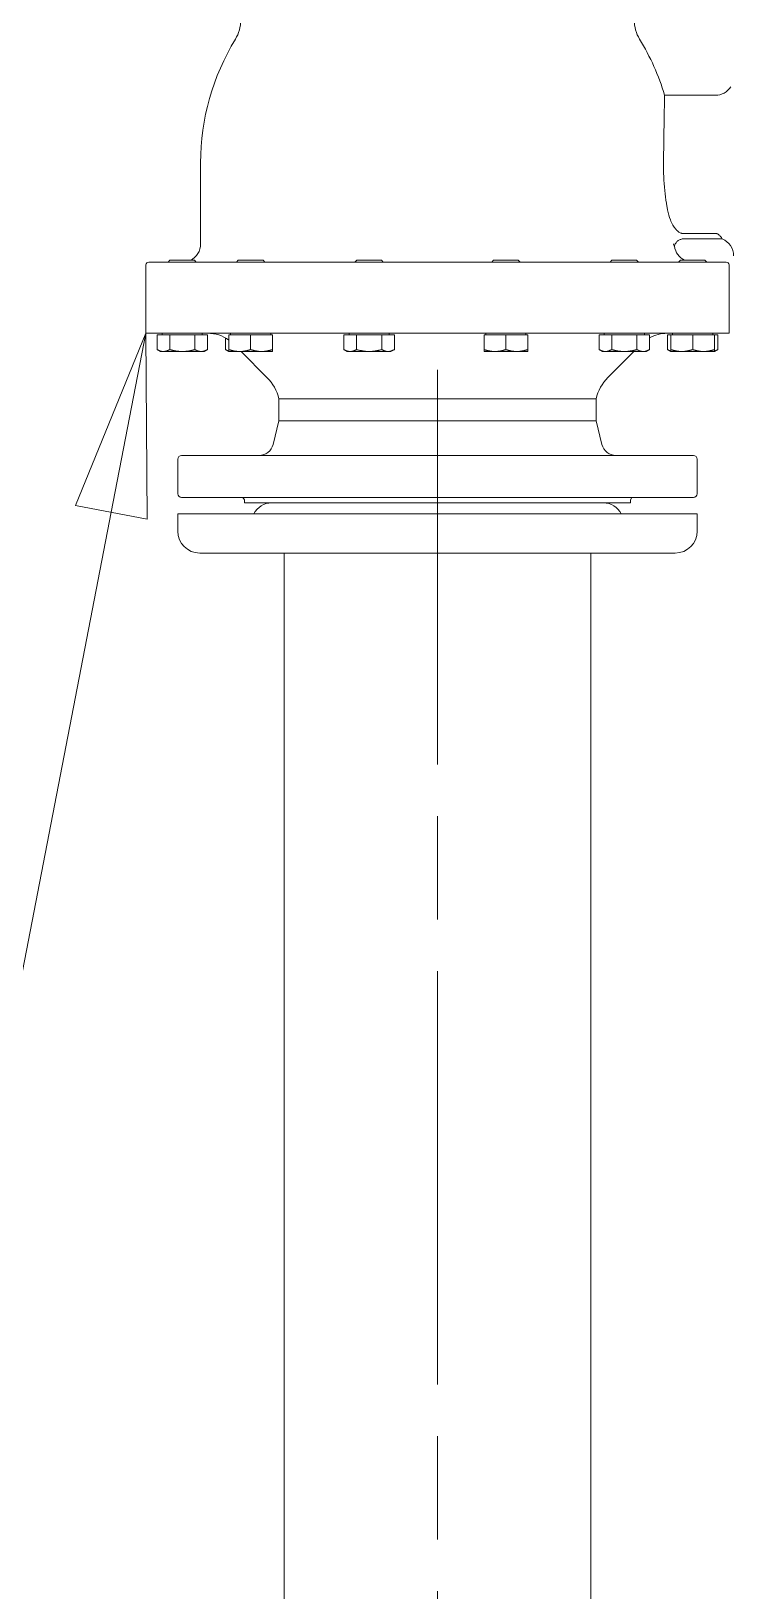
# Model space of a CAD drawing. Header units: millimetres. Extents: x 0 to 100323, y 0 to 59400.
# Drawn here: x 63465 to 64425, y 27148 to 29286 of the extents above; entities that cross this region are included whole.
import ezdxf

# ---------------------------------------------------------------- set-up
doc = ezdxf.new("R2010")
doc.units = ezdxf.units.MM
doc.header["$LTSCALE"] = 100
doc.linetypes.add('CHAIN', pattern=[0.3543, 0.2362, -0.0295, 0.0591, -0.0295])
doc.layers.add('P_Biomass (BM)', color=150, linetype='Continuous', lineweight=18, true_color=0x007fff)
doc.layers.add('P_BioMass CenterLine', color=150, linetype='CHAIN', lineweight=18, true_color=0x007fff)
doc.layers.add('Symbol', color=7, linetype='Continuous', lineweight=18)

# ---------------------------------------------------------------- blocks, each defined once
blk = doc.blocks.new('Balloon35')
at = {"layer": 'Symbol'}
for p, q in [((636.224, 288.715), (635.257, 286.356)), ((635.748, 286.261), (636.224, 288.715)), ((636.239, 286.165), (636.224, 288.715)), ((635.257, 286.356), (636.239, 286.165)), ((635.748, 286.261), (618.756, 198.599))]:
    blk.add_line(p, q, dxfattribs=at)
at = {"layer": 'Symbol', "flags": 128}
blk.add_lwpolyline([(636.239, 286.165), (636.224, 288.715), (635.257, 286.356), (636.239, 286.165)], dxfattribs=at)
at = {"layer": 'Symbol'}
blk.add_solid([(636.239, 286.165), (636.224, 288.715), (635.257, 286.356), (636.239, 286.165)], dxfattribs=at)

msp = doc.modelspace()

# ---------------------------------------------------------------- linework, layer by layer
at = {"layer": 'P_Biomass (BM)'}
for p, q in [((64333.9, 29197.7), (64403.6, 29197.7)), ((63697.4, 29105.2), (63697.4, 28994)), ((64357.7, 29008.4), (64403.6, 29008.4)), ((64359.9, 29000.9), (64413.1, 29000.9)), ((63655.3, 28971.5), (63652.8, 28969)), ((63655.3, 28971.5), (63689.1, 28971.5)), ((63689.1, 28971.5), (63691, 28969.6)), ((63749.1, 28971.5), (63746.6, 28969)), ((63749.1, 28971.5), (63783, 28971.5)), ((63783, 28971.5), (63785.5, 28969)), ((63911.6, 28971.5), (63909.1, 28969)), ((63911.6, 28971.5), (63945.5, 28971.5)), ((63945.5, 28971.5), (63948, 28969)), ((64099.3, 28971.5), (64096.8, 28969)), ((64099.3, 28971.5), (64133.1, 28971.5)), ((64133.1, 28971.5), (64135.6, 28969)), ((64261.8, 28971.5), (64259.3, 28969)), ((64261.8, 28971.5), (64295.6, 28971.5)), ((64295.6, 28971.5), (64298.1, 28969)), ((64355.6, 28971.5), (64353.7, 28969.6)), ((64355.6, 28971.5), (64389.4, 28971.5)), ((64389.4, 28971.5), (64391.9, 28969)), ((63622.4, 28965.2), (63622.4, 28871.5)), ((63626.1, 28969), (64418.6, 28969)), ((64422.4, 28965.2), (64422.4, 28871.5)), ((63622.4, 28871.5), (64422.4, 28871.5)), ((63637.6, 28869.5), (63654.9, 28869.5)), ((63637.6, 28869.5), (63637.6, 28849.2)), ((63644.7, 28869.5), (63644.7, 28871.5)), ((63654.9, 28869.5), (63689.5, 28869.5)), ((63654.9, 28869.5), (63654.9, 28849.2)), ((63689.5, 28869.5), (63689.5, 28849.2)), ((63689.5, 28869.5), (63706.9, 28869.5)), ((63699.7, 28869.5), (63699.7, 28871.5)), ((63706.9, 28869.5), (63706.9, 28849.2)), ((63731.4, 28865.2), (63731.4, 28849.2)), ((63736, 28869.5), (63766, 28869.5)), ((63736, 28869.5), (63736, 28849.2)), ((63738.5, 28869.5), (63738.5, 28871.5)), ((63766, 28869.5), (63796, 28869.5)), ((63766, 28869.5), (63766, 28849.2)), ((63793.5, 28869.5), (63793.5, 28871.5)), ((63796, 28869.5), (63796, 28849.2)), ((63893.9, 28869.5), (63911.2, 28869.5)), ((63893.9, 28869.5), (63893.9, 28849.2)), ((63901, 28869.5), (63901, 28871.5)), ((63911.2, 28869.5), (63945.9, 28869.5)), ((63911.2, 28869.5), (63911.2, 28849.2)), ((63945.9, 28869.5), (63963.2, 28869.5)), ((63945.9, 28869.5), (63945.9, 28849.2)), ((63956, 28869.5), (63956, 28871.5)), ((63963.2, 28869.5), (63963.2, 28849.2)), ((64086.2, 28869.5), (64116.2, 28869.5)), ((64086.2, 28869.5), (64086.2, 28849.2)), ((64088.7, 28869.5), (64088.7, 28871.5)), ((64116.2, 28869.5), (64146.2, 28869.5)), ((64116.2, 28869.5), (64116.2, 28849.2)), ((64143.7, 28869.5), (64143.7, 28871.5)), ((64146.2, 28869.5), (64146.2, 28849.2)), ((64244, 28869.5), (64244, 28849.2)), ((64244, 28869.5), (64261.4, 28869.5)), ((64251.2, 28869.5), (64251.2, 28871.5)), ((64261.4, 28869.5), (64296, 28869.5)), ((64261.4, 28869.5), (64261.4, 28849.2)), ((64296, 28869.5), (64313.3, 28869.5)), ((64296, 28869.5), (64296, 28849.2)), ((64306.2, 28869.5), (64306.2, 28871.5)), ((64313.3, 28869.5), (64313.3, 28849.2)), ((64337.9, 28869.5), (64337.9, 28849.2)), ((64337.9, 28869.5), (64342.5, 28869.5)), ((64342.5, 28869.5), (64342.5, 28849.2)), ((64342.5, 28869.5), (64372.5, 28869.5)), ((64345, 28869.5), (64345, 28871.5)), ((64372.5, 28869.5), (64402.5, 28869.5)), ((64372.5, 28869.5), (64372.5, 28849.2)), ((64400, 28869.5), (64400, 28871.5)), ((64402.5, 28869.5), (64402.5, 28849.2)), ((64402.5, 28869.5), (64407.2, 28869.5)), ((64407.2, 28869.5), (64407.2, 28849.2)), ((63642.2, 28846.5), (63637.6, 28849.2)), ((63642.2, 28846.5), (63646.2, 28846.5)), ((63646.2, 28846.5), (63672.2, 28846.5)), ((63672.2, 28846.5), (63698.2, 28846.5)), ((63698.2, 28846.5), (63702.2, 28846.5)), ((63702.2, 28846.5), (63706.9, 28849.2)), ((63736, 28846.5), (63731.4, 28849.2)), ((63736, 28846.5), (63751, 28846.5)), ((63751, 28846.5), (63781, 28846.5)), ((63788.4, 28810.8), (63752.8, 28846.5)), ((63781, 28846.5), (63796, 28846.5)), ((63898.5, 28846.5), (63893.9, 28849.2)), ((63898.5, 28846.5), (63902.6, 28846.5)), ((63902.6, 28846.5), (63928.5, 28846.5)), ((63928.5, 28846.5), (63954.5, 28846.5)), ((63954.5, 28846.5), (63958.5, 28846.5)), ((63958.5, 28846.5), (63963.2, 28849.2)), ((64086.2, 28846.5), (64101.2, 28846.5)), ((64101.2, 28846.5), (64131.2, 28846.5)), ((64131.2, 28846.5), (64146.2, 28846.5)), ((64248.7, 28846.5), (64244, 28849.2)), ((64248.7, 28846.5), (64252.7, 28846.5)), ((64252.7, 28846.5), (64278.7, 28846.5)), ((64256.3, 28810.8), (64291.9, 28846.5)), ((64278.7, 28846.5), (64304.7, 28846.5)), ((64304.7, 28846.5), (64308.7, 28846.5)), ((64308.7, 28846.5), (64313.3, 28849.2)), ((64342.5, 28846.5), (64337.9, 28849.2)), ((64342.5, 28846.5), (64357.5, 28846.5)), ((64357.5, 28846.5), (64387.5, 28846.5)), ((64387.5, 28846.5), (64402.5, 28846.5)), ((64402.5, 28846.5), (64407.2, 28849.2)), ((63804.9, 28781.8), (64239.9, 28781.8)), ((63804.9, 28751.5), (63804.9, 28781.8)), ((64239.9, 28751.5), (64239.9, 28781.8)), ((63804.9, 28751.5), (63796.8, 28719.1)), ((64239.9, 28751.5), (63804.9, 28751.5)), ((64239.9, 28751.5), (64247.9, 28719.1)), ((63666.1, 28651.5), (63666.1, 28699)), ((63671.1, 28704), (64373.6, 28704)), ((64378.6, 28651.5), (64378.6, 28699)), ((64373.6, 28646.5), (63671.1, 28646.5)), ((63757.4, 28643.3), (63755.5, 28646.5)), ((63757.4, 28643.3), (63757.4, 28639)), ((63757.4, 28639), (64287.4, 28639)), ((64287.4, 28643.3), (64289.2, 28646.5)), ((64287.4, 28643.3), (64287.4, 28639)), ((63666.1, 28624), (64378.6, 28624)), ((63666.1, 28624), (63666.1, 28600.2)), ((64378.6, 28624), (64378.6, 28600.2)), ((63696.1, 28570.2), (63696.4, 28570.2)), ((63697.2, 28570.2), (63696.4, 28570.2)), ((63697.2, 28570.2), (63802.1, 28570.2)), ((63811.1, 28570.2), (63802.1, 28570.2)), ((63811.1, 28570.2), (64036.8, 28570.2)), ((63812, 26727.2), (63812, 28570.2)), ((64048.8, 28570.2), (64036.8, 28570.2)), ((64048.8, 28570.2), (64263, 28570.2)), ((64232.7, 26727.2), (64232.7, 28570.2)), ((64271, 28570.2), (64263, 28570.2)), ((64271, 28570.2), (64348.6, 28570.2))]:
    msp.add_line(p, q, dxfattribs=at)
for centre, radius, start, end in [((63702.4, 29300.8), 50, 328.5761, 0), ((64342.4, 29300.8), 50, 180, 211.4239), ((64022.4, 29105.2), 325, 148.5761, 180), ((64022.4, 29105.2), 325, 16.5359, 31.4239), ((64403.6, 29222.7), 25, 270, 328.2117), ((63672.4, 28994), 25, 295.8419, 0), ((64403.6, 28977.7), 25, 0, 67.6684), ((64372.4, 28994), 25, 187.5871, 244.1581), ((63626.1, 28965.2), 3.75, 90, 180), ((64418.6, 28965.2), 3.75, 0, 90), ((63707.1, 28821.5), 50, 54.5895, 90), ((64337.7, 28821.5), 50, 90, 119.1181), ((63744.2, 28766.6), 62.5, 14.0362, 45), ((64300.5, 28766.6), 62.5, 135, 165.9638), ((63777.4, 28724), 20, 270, 345.9638), ((64267.4, 28724), 20, 194.0362, 270), ((63671.1, 28699), 5, 90, 180), ((64373.6, 28699), 5, 0, 90), ((63671.1, 28651.5), 5, 180, 270), ((64373.6, 28651.5), 5, 270, 0), ((63794.9, 28611.5), 27.5, 90, 152.9643), ((64249.9, 28611.5), 27.5, 27.0357, 90), ((63696.1, 28600.2), 30, 180, 270), ((64348.6, 28600.2), 30, 270, 0)]:
    msp.add_arc(centre, radius, start, end, dxfattribs=at)
for points, knots in [([(64332.4, 29105.2), (64332.5, 29109.8), (64332.6, 29114.4), (64332.8, 29125.3), (64332.9, 29131.5), (64333.1, 29143.6), (64333.1, 29149.3), (64333.3, 29160), (64333.4, 29164.9), (64333.5, 29173.5), (64333.6, 29177.6), (64333.7, 29184.7), (64333.8, 29187.8), (64333.8, 29192.8), (64333.9, 29194.7), (64333.9, 29197.2), (64333.9, 29197.7), (64333.9, 29197.7)], [0.198385, 0.198385, 0.198385, 0.198385, 0.734639, 0.734639, 1.469278, 1.469278, 2.203918, 2.203918, 2.938557, 2.938557, 3.673091, 3.673091, 4.407625, 4.407625, 5.142159, 5.142159, 5.876693, 5.876693, 5.876693, 5.876693]), ([(64338.1, 29040.5), (64337.8, 29042.2), (64337.5, 29044), (64336.2, 29051.1), (64335.4, 29056.8), (64333.9, 29068.8), (64333.3, 29075.1), (64332.6, 29087.7), (64332.4, 29094.1), (64332.4, 29100.2), (64332.4, 29101.9), (64332.4, 29103.6), (64332.4, 29105.2)], [-2.469031, -2.469031, -2.469031, -2.469031, -2.218772, -2.218772, -1.479181, -1.479181, -0.739591, -0.739591, 0, 0, 0, 0.198481, 0.198481, 0.198481, 0.198481]), ([(64338.1, 29040.5), (64339, 29035.5), (64340.4, 29030.9), (64342, 29026.9), (64342.5, 29025.7), (64342.9, 29024.6), (64343.4, 29023.5), (64343.8, 29022.8), (64344.2, 29022), (64344.5, 29021.4), (64345.7, 29019.2), (64346.8, 29017.4), (64347.9, 29015.9), (64348.2, 29015.4), (64348.6, 29015), (64348.9, 29014.6), (64349.4, 29013.9), (64350, 29013.3), (64350.5, 29012.7), (64351.8, 29011.3), (64353.1, 29010.3), (64354.3, 29009.6), (64354.3, 29009.5), (64354.4, 29009.5), (64354.4, 29009.5), (64354.9, 29009.2), (64355.5, 29008.9), (64356.1, 29008.7), (64356.3, 29008.6), (64356.6, 29008.6), (64356.9, 29008.5), (64357, 29008.5), (64357.2, 29008.5), (64357.3, 29008.5), (64357.4, 29008.4), (64357.5, 29008.4), (64357.7, 29008.4)], [0, 0, 0, 0, 0.770877, 0.770877, 0.770877, 0.988759, 0.988759, 0.988759, 1.141957, 1.141957, 1.141957, 1.626922, 1.626922, 1.626922, 1.778446, 1.778446, 1.778446, 2.046811, 2.046811, 2.046811, 2.747268, 2.747268, 2.747268, 2.776813, 2.776813, 2.776813, 3.069755, 3.069755, 3.069755, 3.195845, 3.195845, 3.195845, 3.248799, 3.248799, 3.248799, 3.297314, 3.297314, 3.297314, 3.297314]), ([(64347.6, 28990.7), (64347.6, 28990.7), (64347.6, 28990.7), (64347.6, 28990.7), (64347.6, 28990.7), (64347.6, 28990.7), (64347.5, 28990.8), (64347.5, 28990.8), (64347.4, 28990.9), (64347.4, 28991.1), (64347.3, 28991.2), (64347.3, 28991.3), (64347.2, 28991.4), (64347, 28991.9), (64346.6, 28992.6), (64346.2, 28993.5), (64346.2, 28993.6), (64346.1, 28993.8), (64346, 28994), (64346, 28994), (64346, 28994), (64346, 28994)], [1.193912, 1.193912, 1.193912, 1.193912, 1.240838, 1.240838, 1.240838, 1.375999, 1.375999, 1.375999, 1.606091, 1.606091, 1.606091, 1.739144, 1.739144, 1.739144, 2.297803, 2.297803, 2.297803, 2.390608, 2.390608, 2.390608, 2.396994, 2.396994, 2.396994, 2.396994]), ([(64359.9, 29000.9), (64358.6, 29000.9), (64357.3, 29000.7), (64354.8, 28999.8), (64353.6, 28999.2), (64351.4, 28997.7), (64350.5, 28996.7), (64348.9, 28994.5), (64348.3, 28993.3), (64347.8, 28991.6), (64347.7, 28991.1), (64347.6, 28990.7)], [0, 0, 0, 0, 0.1549711, 0.1549711, 0.3131711, 0.3131711, 0.4742918, 0.4742918, 0.6326863, 0.6326863, 0.6888335, 0.6888335, 0.6888335, 0.6888335]), ([(64403.6, 29008.4), (64403.7, 29008.4), (64403.8, 29008.4), (64404.3, 29008.4), (64404.6, 29008.4), (64405.4, 29008.2), (64405.9, 29008), (64407, 29007.6), (64407.6, 29007.2), (64409.2, 29006), (64410.1, 29005), (64411.6, 29003.2), (64412.2, 29002.3), (64413, 29001.1), (64413.1, 29000.9), (64413.1, 29000.9)], [1.93222, 1.93222, 1.93222, 1.93222, 1.95581, 1.95581, 2.047818, 2.047818, 2.177511, 2.177511, 2.429615, 2.429615, 2.993001, 2.993001, 3.559917, 3.559917, 4.05228, 4.05228, 4.05228, 4.05228]), ([(63691, 28969.6), (63691, 28969.6), (63691, 28969.6), (63691.1, 28969.5), (63690.9, 28969.4), (63690, 28969.1), (63689.3, 28969), (63688.4, 28969)], [2.2317186, 2.2317186, 2.2317186, 2.2317186, 2.2549429, 2.2549429, 2.4488197, 2.4488197, 2.6508871, 2.6508871, 2.6508871, 2.6508871]), ([(64356.4, 28969), (64355.4, 28969), (64354.7, 28969.1), (64353.8, 28969.4), (64353.6, 28969.5), (64353.7, 28969.6)], [1.4481676, 1.4481676, 1.4481676, 1.4481676, 1.6622591, 1.6622591, 1.8868195, 1.8868195, 1.8868195, 1.8868195]), ([(63696.4, 28570.2), (63696.4, 28570.2), (63696.3, 28570.2), (63695.9, 28570.2), (63696.1, 28570.2), (63697.1, 28570.2), (63697.1, 28570.2), (63697.2, 28570.2)], [-3.2252988, -3.2252988, -3.2252988, -3.2252988, -3.177097, -3.177097, -2.688345, -2.688345, -2.659356, -2.659356, -2.659356, -2.659356]), ([(63802.1, 28570.2), (63802.6, 28570.2), (63803.1, 28570.2), (63805.1, 28570.2), (63806.8, 28570.2), (63809.5, 28570.2), (63810.3, 28570.2), (63811.1, 28570.2)], [-2.1952792, -2.1952792, -2.1952792, -2.1952792, -2.0993492, -2.0993492, -1.8229843, -1.8229843, -1.7097702, -1.7097702, -1.7097702, -1.7097702]), ([(64036.8, 28570.2), (64037.6, 28570.2), (64038.4, 28570.2), (64041.5, 28570.2), (64043.8, 28570.2), (64047, 28570.2), (64047.9, 28570.2), (64048.8, 28570.2)], [-2.1952792, -2.1952792, -2.1952792, -2.1952792, -2.0993492, -2.0993492, -1.8229843, -1.8229843, -1.7097702, -1.7097702, -1.7097702, -1.7097702]), ([(64263, 28570.2), (64263.7, 28570.2), (64264.3, 28570.2), (64266.7, 28570.2), (64268.2, 28570.2), (64270, 28570.2), (64270.5, 28570.2), (64271, 28570.2)], [-2.1952792, -2.1952792, -2.1952792, -2.1952792, -2.0993492, -2.0993492, -1.8229843, -1.8229843, -1.7097702, -1.7097702, -1.7097702, -1.7097702])]:
    msp.add_open_spline(points, degree=3, knots=knots, dxfattribs=at)
for points in [[(64359.9, 29000.9), (64359.9, 29000.9), (64359.9, 29000.9), (64359.9, 29000.9)], [(63785.5, 28969), (63785.5, 28969), (63785.5, 28969), (63785.4, 28969)], [(64259.3, 28969), (64259.3, 28969), (64259.3, 28969), (64259.3, 28969)]]:
    msp.add_open_spline(points, degree=3, dxfattribs=at)
for points, weights in [([(63637.6, 28849.2), (63642.2, 28846.5), (63646.2, 28846.5)], [1, 1.0379548493, 1]), ([(63646.2, 28846.5), (63650.3, 28846.5), (63654.9, 28849.2)], [1, 1.0379548493, 1]), ([(63654.9, 28849.2), (63664.2, 28846.5), (63672.2, 28846.5)], [1, 1.0379548493, 1]), ([(63672.2, 28846.5), (63680.3, 28846.5), (63689.5, 28849.2)], [1, 1.0379548493, 1]), ([(63689.5, 28849.2), (63694.2, 28846.5), (63698.2, 28846.5)], [1, 1.0379548493, 1]), ([(63698.2, 28846.5), (63702.2, 28846.5), (63706.9, 28849.2)], [1, 1.0379548493, 1]), ([(63731.4, 28849.2), (63733.8, 28847.8), (63736, 28847.1)], [1, 1.01965956375, 1.01895290532]), ([(63736, 28849.2), (63744.1, 28846.5), (63751, 28846.5)], [1, 1.0379548493, 1]), ([(63736, 28846.5), (63736, 28846.5), (63736, 28849.2)], [1, 1.0379548493, 1]), ([(63751, 28846.5), (63758, 28846.5), (63766, 28849.2)], [1, 1.0379548493, 1]), ([(63766, 28849.2), (63774.1, 28846.5), (63781, 28846.5)], [1, 1.0379548493, 1]), ([(63781, 28846.5), (63788, 28846.5), (63796, 28849.2)], [1, 1.0379548493, 1]), ([(63796, 28849.2), (63796, 28846.5), (63796, 28846.5)], [1, 1.0379548493, 1]), ([(63893.9, 28849.2), (63898.5, 28846.5), (63902.6, 28846.5)], [1, 1.0379548493, 1]), ([(63902.6, 28846.5), (63906.6, 28846.5), (63911.2, 28849.2)], [1, 1.0379548493, 1]), ([(63911.2, 28849.2), (63920.5, 28846.5), (63928.5, 28846.5)], [1, 1.0379548493, 1]), ([(63928.5, 28846.5), (63936.6, 28846.5), (63945.9, 28849.2)], [1, 1.0379548493, 1]), ([(63945.9, 28849.2), (63950.5, 28846.5), (63954.5, 28846.5)], [1, 1.0379548493, 1]), ([(63954.5, 28846.5), (63958.5, 28846.5), (63963.2, 28849.2)], [1, 1.0379548493, 1]), ([(64086.2, 28849.2), (64094.2, 28846.5), (64101.2, 28846.5)], [1, 1.0379548493, 1]), ([(64086.2, 28846.5), (64086.2, 28846.5), (64086.2, 28849.2)], [1, 1.0379548493, 1]), ([(64101.2, 28846.5), (64108.1, 28846.5), (64116.2, 28849.2)], [1, 1.0379548493, 1]), ([(64116.2, 28849.2), (64124.2, 28846.5), (64131.2, 28846.5)], [1, 1.0379548493, 1]), ([(64131.2, 28846.5), (64138.1, 28846.5), (64146.2, 28849.2)], [1, 1.0379548493, 1]), ([(64146.2, 28849.2), (64146.2, 28846.5), (64146.2, 28846.5)], [1, 1.0379548493, 1]), ([(64244, 28849.2), (64248.7, 28846.5), (64252.7, 28846.5)], [1, 1.0379548493, 1]), ([(64252.7, 28846.5), (64256.7, 28846.5), (64261.4, 28849.2)], [1, 1.0379548493, 1]), ([(64261.4, 28849.2), (64270.7, 28846.5), (64278.7, 28846.5)], [1, 1.0379548493, 1]), ([(64278.7, 28846.5), (64286.7, 28846.5), (64296, 28849.2)], [1, 1.0379548493, 1]), ([(64296, 28849.2), (64300.7, 28846.5), (64304.7, 28846.5)], [1, 1.0379548493, 1]), ([(64304.7, 28846.5), (64308.7, 28846.5), (64313.3, 28849.2)], [1, 1.0379548493, 1]), ([(64337.9, 28849.2), (64340.3, 28847.8), (64342.5, 28847.1)], [1, 1.01965956375, 1.01895290532]), ([(64342.5, 28846.5), (64342.5, 28846.5), (64342.5, 28849.2)], [1, 1.0379548493, 1]), ([(64342.5, 28849.2), (64350.5, 28846.5), (64357.5, 28846.5)], [1, 1.0379548493, 1]), ([(64357.5, 28846.5), (64364.5, 28846.5), (64372.5, 28849.2)], [1, 1.0379548493, 1]), ([(64372.5, 28849.2), (64380.5, 28846.5), (64387.5, 28846.5)], [1, 1.0379548493, 1]), ([(64387.5, 28846.5), (64394.5, 28846.5), (64402.5, 28849.2)], [1, 1.0379548493, 1]), ([(64402.5, 28849.2), (64402.5, 28846.5), (64402.5, 28846.5)], [1, 1.0379548493, 1]), ([(64402.5, 28847.1), (64404.7, 28847.8), (64407.2, 28849.2)], [1.01895290532, 1.01965956375, 1])]:
    msp.add_rational_spline(points, weights, degree=2, dxfattribs=at)
at = {"layer": 'P_BioMass CenterLine', "ltscale": 23.990969}
msp.add_line((64022.4, 24880.3), (64022.4, 28821.5), dxfattribs=at)

# ---------------------------------------------------------------- block references
at = {"layer": 'Symbol', "xscale": 100, "yscale": 100, "zscale": 100}
msp.add_blockref('Balloon35', (0, 0), dxfattribs=at)

doc.saveas('drawing.dxf')
